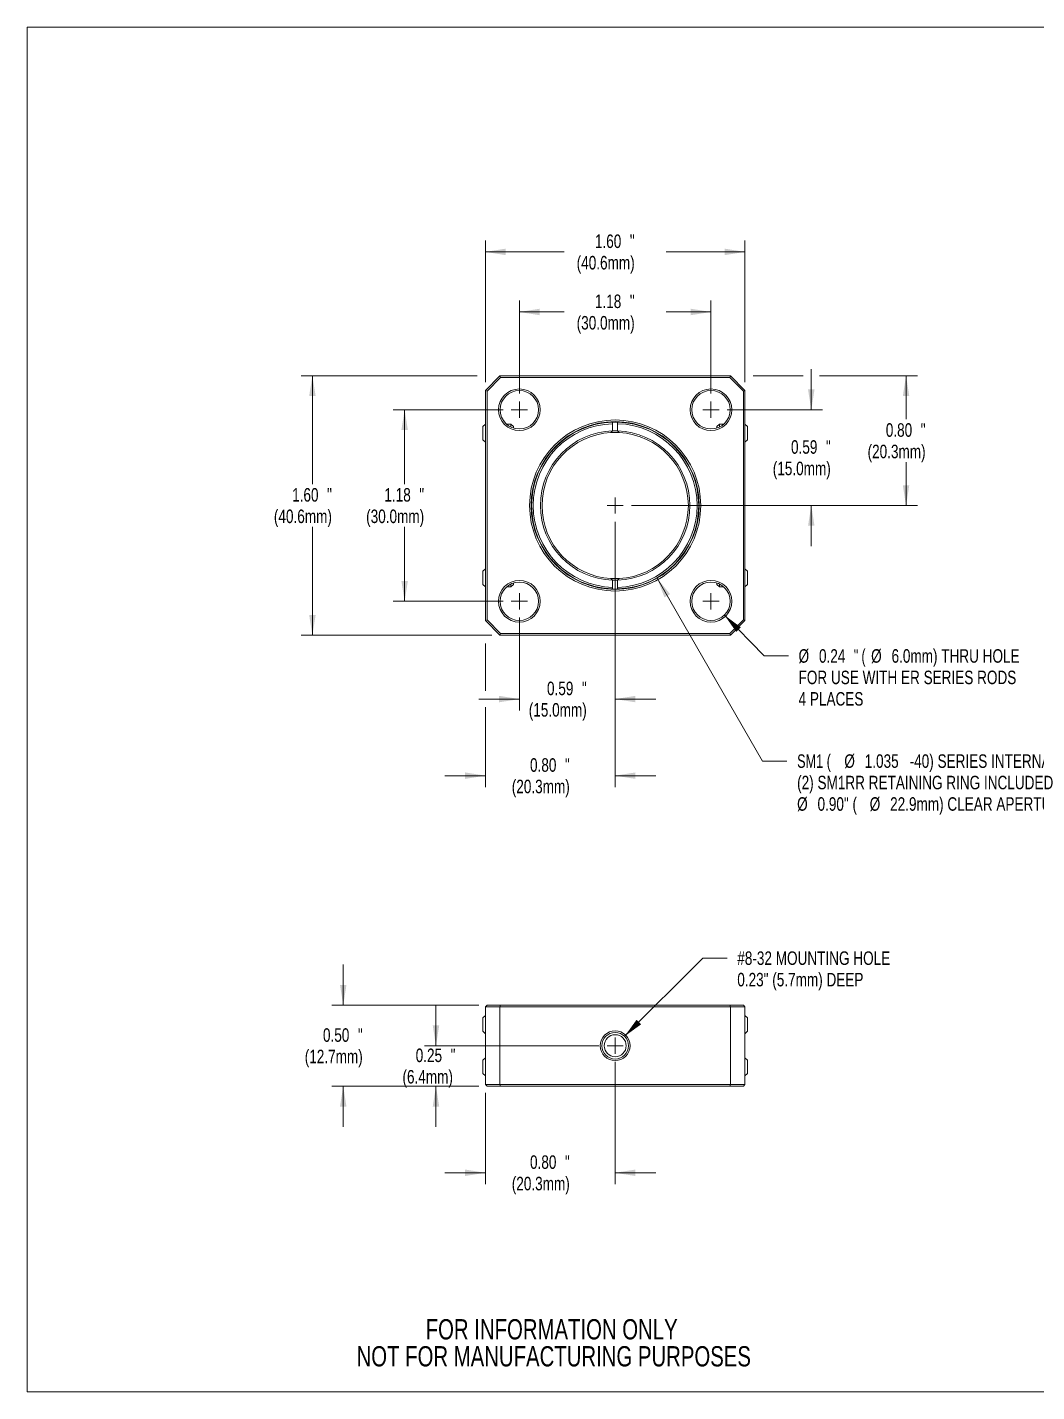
# Model space of a CAD drawing. Header units: inches. Extents: x 0.1 to 10.9, y 0 to 8.5.
# Drawn here: x 0.06 to 6.28, y 0.04 to 8.45 of the extents above; entities that cross this region are included whole.
import ezdxf

# ---------------------------------------------------------------- set-up
doc = ezdxf.new("R2010")
doc.units = ezdxf.units.IN
doc.header["$MEASUREMENT"] = 0
doc.styles.add('SLDTEXTSTYLE0', font='TXT', dxfattribs={"width": 0.75})
doc.styles.add('SLDTEXTSTYLE3', font='TXT', dxfattribs={"width": 0.7})
doc.styles.add('SLDTEXTSTYLE4', font='TXT', dxfattribs={"width": 0.666667})
doc.dimstyles.new('SLDDIMSTYLE0', dxfattribs={"dimtxt": 0.083333, "dimasz": 0.125, "dimexe": 0, "dimexo": 0.0625, "dimgap": 0.020833, "dimtad": 0, "dimtih": 1, "dimtoh": 1, "dimrnd": 1e-09, "dimzin": 4, "dimdsep": 46, "dimtxsty": 'SLDTEXTSTYLE0', "dimsah": 1, "dimcen": 0.09, "dimadec": 0, "dimazin": 1, "dimtfac": 1, "dimtofl": 0, "dimtmove": 0, "dimatfit": 3, "dimfxl": 1, "dimfrac": 2, "dimtolj": 1, "dimtzin": 12, "dimarcsym": 0})
doc.dimstyles.new('SLDDIMSTYLE1', dxfattribs={"dimtxt": 0.083333, "dimasz": 0.125, "dimexe": 0, "dimexo": 0.0625, "dimgap": 0.020833, "dimtad": 0, "dimtih": 1, "dimtoh": 1, "dimrnd": 1e-09, "dimzin": 12, "dimdsep": 46, "dimtxsty": 'SLDTEXTSTYLE0', "dimsah": 1, "dimcen": 0.09, "dimadec": 0, "dimazin": 3, "dimtfac": 1, "dimtofl": 0, "dimtmove": 0, "dimatfit": 3, "dimfxl": 1, "dimfrac": 2, "dimtolj": 1, "dimtzin": 12, "dimarcsym": 0})
doc.dimstyles.new('SLDDIMSTYLE2', dxfattribs={"dimtxt": 0.083333, "dimasz": 0.125, "dimexe": 0, "dimexo": 0.0625, "dimgap": 0.020833, "dimtad": 0, "dimtih": 1, "dimtoh": 1, "dimdec": 3, "dimrnd": 1e-09, "dimzin": 12, "dimdsep": 46, "dimtxsty": 'SLDTEXTSTYLE0', "dimsah": 1, "dimcen": 0, "dimadec": 0, "dimazin": 3, "dimtfac": 1, "dimtdec": 3, "dimtofl": 0, "dimtmove": 0, "dimatfit": 3, "dimfxl": 1, "dimfrac": 2, "dimtolj": 1, "dimtzin": 12, "dimarcsym": 0})
doc.dimstyles.new('SLDDIMSTYLE3', dxfattribs={"dimtxt": 0.083333, "dimasz": 0.125, "dimexe": 0, "dimexo": 0.0625, "dimgap": 0.020833, "dimtad": 0, "dimtih": 1, "dimtoh": 1, "dimrnd": 1e-09, "dimzin": 12, "dimdsep": 46, "dimtxsty": 'SLDTEXTSTYLE0', "dimsah": 1, "dimcen": 0, "dimadec": 0, "dimazin": 3, "dimtfac": 1, "dimtofl": 0, "dimtmove": 0, "dimatfit": 3, "dimfxl": 1, "dimfrac": 2, "dimtolj": 1, "dimtzin": 12, "dimarcsym": 0})
doc.dimstyles.new('SLDDIMSTYLE4', dxfattribs={"dimtxt": 0.083333, "dimasz": 0.125, "dimexe": 0, "dimexo": 0.0625, "dimgap": 0.020833, "dimtad": 0, "dimtih": 1, "dimtoh": 1, "dimrnd": 1e-09, "dimzin": 4, "dimdsep": 46, "dimtxsty": 'SLDTEXTSTYLE0', "dimsah": 1, "dimcen": 0.09, "dimadec": 0, "dimazin": 1, "dimtfac": 1, "dimtmove": 0, "dimatfit": 0, "dimfxl": 1, "dimfrac": 2, "dimtolj": 1, "dimtzin": 12, "dimarcsym": 0})
doc.dimstyles.new('SLDDIMSTYLE5', dxfattribs={"dimtxt": 0.083333, "dimasz": 0.125, "dimexe": 0, "dimexo": 0.0625, "dimgap": 0.020833, "dimtad": 0, "dimtih": 1, "dimtoh": 1, "dimrnd": 1e-09, "dimzin": 12, "dimdsep": 46, "dimtxsty": 'SLDTEXTSTYLE0', "dimsah": 1, "dimcen": 0.09, "dimadec": 0, "dimazin": 3, "dimtfac": 1, "dimtmove": 0, "dimatfit": 0, "dimfxl": 1, "dimfrac": 2, "dimtolj": 1, "dimtzin": 12, "dimarcsym": 0})
doc.dimstyles.new('SLDDIMSTYLE6', dxfattribs={"dimtxt": 0.083333, "dimasz": 0.125, "dimexe": 0, "dimexo": 0.0625, "dimgap": 0.020833, "dimtad": 0, "dimtih": 1, "dimtoh": 1, "dimrnd": 1e-09, "dimzin": 12, "dimdsep": 46, "dimtxsty": 'SLDTEXTSTYLE0', "dimsah": 1, "dimcen": 0, "dimadec": 0, "dimazin": 3, "dimtfac": 1, "dimtofl": 0, "dimtmove": 0, "dimatfit": 3, "dimfxl": 1, "dimfrac": 2, "dimtolj": 1, "dimtzin": 12, "dimarcsym": 0})

# ---------------------------------------------------------------- blocks, each defined once
blk = doc.blocks.new('SW_NOTE_2')
at = {"color": 0, "linetype": 'Continuous', "lineweight": 0, "char_height": 0.125, "attachment_point": 2, "style": 'SLDTEXTSTYLE0'}
for s, insert in [('FOR INFORMATION ONLY', (0.9863, 0.1611)), ('NOT FOR MANUFACTURING PURPOSES', (0.9991, -0.0055))]:
    blk.add_mtext(s, dxfattribs=dict(at, insert=insert))
blk = doc.blocks.new('*D6')
at = {"color": 7, "linetype": 'Continuous', "lineweight": 0}
for p, q in [((2.8856, 6.2611), (2.8856, 7.1353)), ((4.4856, 6.2611), (4.4856, 7.1353)), ((2.8856, 7.0653), (3.3702, 7.0653)), ((4.4856, 7.0653), (4.0009, 7.0653))]:
    blk.add_line(p, q, dxfattribs=at)
for points in [[(2.8856, 7.0653), (3.0106, 7.0453), (3.0106, 7.0853)], [(4.4856, 7.0653), (4.3606, 7.0853), (4.3606, 7.0453)]]:
    blk.add_solid(points, dxfattribs=at)
at = {"color": 7, "linetype": 'Continuous', "lineweight": 0, "attachment_point": 1, "style": 'SLDTEXTSTYLE0'}
for s, insert, char_height in [('1.60', (3.5607, 7.1727), 0.08333), ('"', (3.776, 7.1727), 0.0833), ('(40.6mm)', (3.4483, 7.0404), 0.08333)]:
    blk.add_mtext(s, dxfattribs=dict(at, insert=insert, char_height=char_height))
blk = doc.blocks.new('*D7')
at = {"color": 7, "linetype": 'Continuous', "lineweight": 0}
for p, q in [((2.8356, 6.3011), (1.7494, 6.3011)), ((1.8194, 6.3011), (1.8194, 5.6334)), ((1.8194, 4.7011), (1.8194, 5.3688)), ((2.9256, 4.7011), (1.7494, 4.7011))]:
    blk.add_line(p, q, dxfattribs=at)
for points in [[(1.8194, 6.3011), (1.7994, 6.1761), (1.8394, 6.1761)], [(1.8194, 4.7011), (1.8394, 4.8261), (1.7994, 4.8261)]]:
    blk.add_solid(points, dxfattribs=at)
at = {"color": 7, "linetype": 'Continuous', "lineweight": 0, "attachment_point": 1, "style": 'SLDTEXTSTYLE0'}
for s, insert, char_height in [('1.60', (1.6945, 5.6085), 0.08333), ('"', (1.9099, 5.6085), 0.0833), ('(40.6mm)', (1.5821, 5.4762), 0.08333)]:
    blk.add_mtext(s, dxfattribs=dict(at, insert=insert, char_height=char_height))
blk = doc.blocks.new('*D8')
at = {"color": 7, "linetype": 'Continuous', "lineweight": 0}
for p, q in [((2.995, 6.0917), (2.3179, 6.0917)), ((2.3879, 6.0917), (2.3879, 5.6334)), ((2.3879, 4.9106), (2.3879, 5.3688)), ((2.995, 4.9106), (2.3179, 4.9106))]:
    blk.add_line(p, q, dxfattribs=at)
for points in [[(2.3879, 6.0917), (2.3679, 5.9667), (2.4079, 5.9667)], [(2.3879, 4.9106), (2.4079, 5.0356), (2.3679, 5.0356)]]:
    blk.add_solid(points, dxfattribs=at)
at = {"color": 7, "linetype": 'Continuous', "lineweight": 0, "attachment_point": 1, "style": 'SLDTEXTSTYLE0'}
for s, insert, char_height in [('1.18', (2.2631, 5.6085), 0.08333), ('"', (2.4784, 5.6085), 0.0833), ('(30.0mm)', (2.1507, 5.4762), 0.08333)]:
    blk.add_mtext(s, dxfattribs=dict(at, insert=insert, char_height=char_height))
blk = doc.blocks.new('*D9')
at = {"color": 7, "linetype": 'Continuous', "lineweight": 0}
for p, q in [((3.095, 6.1917), (3.095, 6.7648)), ((4.2761, 6.1917), (4.2761, 6.7648)), ((3.095, 6.6948), (3.3702, 6.6948)), ((4.2761, 6.6948), (4.0009, 6.6948))]:
    blk.add_line(p, q, dxfattribs=at)
for points in [[(3.095, 6.6948), (3.22, 6.6748), (3.22, 6.7148)], [(4.2761, 6.6948), (4.1511, 6.7148), (4.1511, 6.6748)]]:
    blk.add_solid(points, dxfattribs=at)
at = {"color": 7, "linetype": 'Continuous', "lineweight": 0, "attachment_point": 1, "style": 'SLDTEXTSTYLE0'}
for s, insert, char_height in [('1.18', (3.5607, 6.8022), 0.08333), ('"', (3.776, 6.8022), 0.0833), ('(30.0mm)', (3.4483, 6.6699), 0.08333)]:
    blk.add_mtext(s, dxfattribs=dict(at, insert=insert, char_height=char_height))
blk = doc.blocks.new('*D10')
at = {"color": 7, "linetype": 'Continuous', "lineweight": 0}
for p, q in [((3.9441, 5.0529), (4.5946, 3.9253)), ((4.5946, 3.9253), (4.7446, 3.9253))]:
    blk.add_line(p, q, dxfattribs=at)
blk.add_solid([(3.9441, 5.0529), (3.9893, 4.9346), (4.0239, 4.9546)], dxfattribs=at)
at = {"color": 7, "linetype": 'Continuous', "lineweight": 0, "attachment_point": 1}
for s, insert, char_height, style in [('SM1 (', (4.8071, 3.9666), 0.08333, 'SLDTEXTSTYLE3'), ('%%c', (5.098, 3.9666), 0.08333, 'SLDTEXTSTYLE0'), ('1.035', (5.2238, 3.9666), 0.08333, 'SLDTEXTSTYLE0'), ('-40) SERIES INTERNAL THREAD THRU', (5.5007, 3.9666), 0.083333, 'SLDTEXTSTYLE0'), ('(2) SM1RR RETAINING RING INCLUDED', (4.8071, 3.8343), 0.083333, 'SLDTEXTSTYLE0'), ('%%c', (4.8071, 3.702), 0.08333, 'SLDTEXTSTYLE0'), ('0.90" (', (4.9329, 3.702), 0.08333, 'SLDTEXTSTYLE0'), ('%%c', (5.2545, 3.702), 0.08333, 'SLDTEXTSTYLE0'), ('22.9mm) CLEAR APERTURE', (5.3803, 3.702), 0.083333, 'SLDTEXTSTYLE0')]:
    blk.add_mtext(s, dxfattribs=dict(at, insert=insert, char_height=char_height, style=style))
blk = doc.blocks.new('*D11')
at = {"color": 7, "linetype": 'Continuous', "lineweight": 0}
for p, q in [((4.3587, 4.8256), (4.6035, 4.5738)), ((4.6035, 4.5738), (4.7535, 4.5738))]:
    blk.add_line(p, q, dxfattribs=at)
blk.add_solid([(4.3587, 4.8256), (4.4315, 4.722), (4.4602, 4.7499)], dxfattribs=at)
at = {"color": 7, "linetype": 'Continuous', "lineweight": 0, "attachment_point": 1}
for s, insert, char_height, style in [('%%c', (4.816, 4.615), 0.08333, 'SLDTEXTSTYLE0'), ('0.24', (4.9418, 4.615), 0.08333, 'SLDTEXTSTYLE0'), ('" (', (5.1571, 4.615), 0.08333, 'SLDTEXTSTYLE4'), ('%%c', (5.2633, 4.615), 0.08333, 'SLDTEXTSTYLE0'), ('6.0mm) THRU HOLE', (5.3891, 4.615), 0.083333, 'SLDTEXTSTYLE0'), ('FOR USE WITH ER SERIES RODS', (4.816, 4.4827), 0.083333, 'SLDTEXTSTYLE0'), ('4 PLACES', (4.816, 4.3504), 0.08333, 'SLDTEXTSTYLE0')]:
    blk.add_mtext(s, dxfattribs=dict(at, insert=insert, char_height=char_height, style=style))
blk = doc.blocks.new('*D12')
at = {"color": 7, "linetype": 'Continuous', "lineweight": 0}
for p, q in [((3.6856, 5.4011), (3.6856, 3.765)), ((2.8856, 4.6511), (2.8856, 4.3574)), ((2.8856, 4.2574), (2.8856, 3.765)), ((2.8856, 3.835), (2.6356, 3.835)), ((3.6856, 3.835), (3.9356, 3.835))]:
    blk.add_line(p, q, dxfattribs=at)
for points in [[(2.8856, 3.835), (2.7606, 3.855), (2.7606, 3.815)], [(3.6856, 3.835), (3.8106, 3.815), (3.8106, 3.855)]]:
    blk.add_solid(points, dxfattribs=at)
at = {"color": 7, "linetype": 'Continuous', "lineweight": 0, "attachment_point": 1, "style": 'SLDTEXTSTYLE0'}
for s, insert, char_height in [('0.80', (3.1607, 3.9424), 0.08333), ('"', (3.376, 3.9424), 0.0833), ('(20.3mm)', (3.0483, 3.8101), 0.08333)]:
    blk.add_mtext(s, dxfattribs=dict(at, insert=insert, char_height=char_height))
blk = doc.blocks.new('*D13')
at = {"color": 7, "linetype": 'Continuous', "lineweight": 0}
for p, q in [((4.5356, 6.3011), (4.8443, 6.3011)), ((4.9443, 6.3011), (5.5485, 6.3011)), ((5.4785, 6.3011), (5.4785, 6.0334)), ((5.4785, 5.5011), (5.4785, 5.7688)), ((3.7856, 5.5011), (5.5485, 5.5011))]:
    blk.add_line(p, q, dxfattribs=at)
for points in [[(5.4785, 6.3011), (5.4585, 6.1761), (5.4985, 6.1761)], [(5.4785, 5.5011), (5.4985, 5.6261), (5.4585, 5.6261)]]:
    blk.add_solid(points, dxfattribs=at)
at = {"color": 7, "linetype": 'Continuous', "lineweight": 0, "attachment_point": 1, "style": 'SLDTEXTSTYLE0'}
for s, insert, char_height in [('0.80', (5.3537, 6.0085), 0.08333), ('"', (5.569, 6.0085), 0.0833), ('(20.3mm)', (5.2413, 5.8762), 0.08333)]:
    blk.add_mtext(s, dxfattribs=dict(at, insert=insert, char_height=char_height))
blk = doc.blocks.new('*D14')
at = {"color": 7, "linetype": 'Continuous', "lineweight": 0}
for p, q in [((3.6856, 5.4011), (3.6856, 4.2374)), ((3.095, 4.8106), (3.095, 4.2374)), ((3.095, 4.3074), (2.845, 4.3074)), ((3.6856, 4.3074), (3.9356, 4.3074))]:
    blk.add_line(p, q, dxfattribs=at)
for points in [[(3.095, 4.3074), (2.97, 4.3274), (2.97, 4.2874)], [(3.6856, 4.3074), (3.8106, 4.2874), (3.8106, 4.3274)]]:
    blk.add_solid(points, dxfattribs=at)
at = {"color": 7, "linetype": 'Continuous', "lineweight": 0, "attachment_point": 1, "style": 'SLDTEXTSTYLE0'}
for s, insert, char_height in [('0.59', (3.2654, 4.4148), 0.08333), ('"', (3.4808, 4.4148), 0.0833), ('(15.0mm)', (3.153, 4.2825), 0.08333)]:
    blk.add_mtext(s, dxfattribs=dict(at, insert=insert, char_height=char_height))
blk = doc.blocks.new('*D15')
at = {"color": 7, "linetype": 'Continuous', "lineweight": 0}
for p, q in [((4.8943, 6.0917), (4.8943, 6.3417)), ((4.3761, 6.0917), (4.9643, 6.0917)), ((3.7856, 5.5011), (4.9643, 5.5011)), ((4.8943, 5.5011), (4.8943, 5.2511))]:
    blk.add_line(p, q, dxfattribs=at)
for points in [[(4.8943, 6.0917), (4.9143, 6.2167), (4.8743, 6.2167)], [(4.8943, 5.5011), (4.8743, 5.3761), (4.9143, 5.3761)]]:
    blk.add_solid(points, dxfattribs=at)
at = {"color": 7, "linetype": 'Continuous', "lineweight": 0, "attachment_point": 1, "style": 'SLDTEXTSTYLE0'}
for s, insert, char_height in [('0.59', (4.7694, 5.9038), 0.08333), ('"', (4.9847, 5.9038), 0.0833), ('(15.0mm)', (4.657, 5.7715), 0.08333)]:
    blk.add_mtext(s, dxfattribs=dict(at, insert=insert, char_height=char_height))
blk = doc.blocks.new('SW_CENTERMARKSYMBOL_0')
at = {"color": 0, "linetype": 'Continuous', "lineweight": 0}
for q in [(-0.05, 0), (0, 0.05), (0, -0.05), (0.05, 0)]:
    blk.add_line((0, 0), q, dxfattribs=at)
blk = doc.blocks.new('SW_CENTERMARKSYMBOL_1')
at = {"color": 0, "linetype": 'Continuous', "lineweight": 0}
for q in [(-0.05, 0), (0, 0.05), (0, -0.05), (0.05, 0)]:
    blk.add_line((0, 0), q, dxfattribs=at)
blk = doc.blocks.new('SW_CENTERMARKSYMBOL_2')
at = {"color": 0, "linetype": 'Continuous', "lineweight": 0}
for q in [(-0.05, 0), (0, 0.05), (0, -0.05), (0.05, 0)]:
    blk.add_line((0, 0), q, dxfattribs=at)
blk = doc.blocks.new('SW_CENTERMARKSYMBOL_3')
at = {"color": 0, "linetype": 'Continuous', "lineweight": 0}
for q in [(-0.05, 0), (0, 0.05), (0, -0.05), (0.05, 0)]:
    blk.add_line((0, 0), q, dxfattribs=at)
blk = doc.blocks.new('SW_CENTERMARKSYMBOL_4')
at = {"color": 0, "linetype": 'Continuous', "lineweight": 0}
for q in [(-0.05, 0), (0, 0.05), (0, -0.05), (0.05, 0)]:
    blk.add_line((0, 0), q, dxfattribs=at)
blk = doc.blocks.new('*D21')
at = {"color": 7, "linetype": 'Continuous', "lineweight": 0}
for p, q in [((2.0094, 2.4195), (2.0094, 2.6695)), ((2.8456, 2.4195), (1.9394, 2.4195)), ((2.8456, 1.9195), (1.9394, 1.9195)), ((2.0094, 1.9195), (2.0094, 1.6695))]:
    blk.add_line(p, q, dxfattribs=at)
for points in [[(2.0094, 2.4195), (2.0294, 2.5445), (1.9894, 2.5445)], [(2.0094, 1.9195), (1.9894, 1.7945), (2.0294, 1.7945)]]:
    blk.add_solid(points, dxfattribs=at)
at = {"color": 7, "linetype": 'Continuous', "lineweight": 0, "attachment_point": 1, "style": 'SLDTEXTSTYLE0'}
for s, insert, char_height in [('0.50', (1.8845, 2.2769), 0.08333), ('"', (2.0999, 2.2769), 0.0833), ('(12.7mm)', (1.7722, 2.1446), 0.08333)]:
    blk.add_mtext(s, dxfattribs=dict(at, insert=insert, char_height=char_height))
blk = doc.blocks.new('*D22')
at = {"color": 7, "linetype": 'Continuous', "lineweight": 0}
for p, q in [((2.5811, 2.1695), (2.5811, 2.4195)), ((3.5856, 2.1695), (2.5111, 2.1695)), ((2.8456, 1.9195), (2.5111, 1.9195)), ((2.5811, 1.9195), (2.5811, 1.6695))]:
    blk.add_line(p, q, dxfattribs=at)
for points in [[(2.5811, 2.1695), (2.6011, 2.2945), (2.5611, 2.2945)], [(2.5811, 1.9195), (2.5611, 1.7945), (2.6011, 1.7945)]]:
    blk.add_solid(points, dxfattribs=at)
at = {"color": 7, "linetype": 'Continuous', "lineweight": 0, "attachment_point": 1, "style": 'SLDTEXTSTYLE0'}
for s, insert, char_height in [('0.25', (2.4562, 2.1519), 0.08333), ('"', (2.6716, 2.1519), 0.0833), ('(6.4mm)', (2.3746, 2.0196), 0.08333)]:
    blk.add_mtext(s, dxfattribs=dict(at, insert=insert, char_height=char_height))
blk = doc.blocks.new('*D23')
at = {"color": 7, "linetype": 'Continuous', "lineweight": 0}
for p, q in [((3.6856, 2.0695), (3.6856, 1.3158)), ((2.8856, 1.8795), (2.8856, 1.3158)), ((2.8856, 1.3858), (2.6356, 1.3858)), ((3.6856, 1.3858), (3.9356, 1.3858))]:
    blk.add_line(p, q, dxfattribs=at)
for points in [[(2.8856, 1.3858), (2.7606, 1.4058), (2.7606, 1.3658)], [(3.6856, 1.3858), (3.8106, 1.3658), (3.8106, 1.4058)]]:
    blk.add_solid(points, dxfattribs=at)
at = {"color": 7, "linetype": 'Continuous', "lineweight": 0, "attachment_point": 1, "style": 'SLDTEXTSTYLE0'}
for s, insert, char_height in [('0.80', (3.1607, 1.4933), 0.08333), ('"', (3.376, 1.4933), 0.0833), ('(20.3mm)', (3.0483, 1.3609), 0.08333)]:
    blk.add_mtext(s, dxfattribs=dict(at, insert=insert, char_height=char_height))
blk = doc.blocks.new('*D24')
at = {"color": 7, "linetype": 'Continuous', "lineweight": 0}
for p, q in [((3.7435, 2.2275), (4.2258, 2.7099)), ((4.2258, 2.7099), (4.3758, 2.7099))]:
    blk.add_line(p, q, dxfattribs=at)
blk.add_solid([(3.7435, 2.2275), (3.8461, 2.3018), (3.8178, 2.33)], dxfattribs=at)
at = {"color": 7, "linetype": 'Continuous', "lineweight": 0, "char_height": 0.083333, "attachment_point": 1, "style": 'SLDTEXTSTYLE0'}
for s, insert in [('#8-32 MOUNTING HOLE', (4.4383, 2.7512)), ('0.23" (5.7mm) DEEP', (4.4383, 2.6188))]:
    blk.add_mtext(s, dxfattribs=dict(at, insert=insert))
blk = doc.blocks.new('SW_CENTERMARKSYMBOL_5')
at = {"color": 0, "linetype": 'Continuous', "lineweight": 0}
for q in [(-0.05, 0), (0, 0.05), (0, -0.05), (0.05, 0)]:
    blk.add_line((0, 0), q, dxfattribs=at)

msp = doc.modelspace()

# ---------------------------------------------------------------- linework, layer by layer
at = {"color": 7, "linetype": 'Continuous', "lineweight": 0}
for p, q in [((0.0622, 8.4506), (10.9445, 8.4506)), ((0.0622, 8.4506), (0.0622, 0.0356)), ((2.8856, 6.2111), (2.9756, 6.3011)), ((2.9797, 6.2911), (2.8956, 6.207)), ((2.9756, 6.3011), (4.3956, 6.3011)), ((2.9756, 6.3011), (2.9797, 6.2911)), ((4.3914, 6.2911), (2.9797, 6.2911)), ((4.3956, 6.3011), (4.3914, 6.2911)), ((4.4756, 6.207), (4.3914, 6.2911)), ((4.3956, 6.3011), (4.4856, 6.2111)), ((2.8856, 4.7911), (2.8856, 6.2111)), ((2.8856, 6.2111), (2.8956, 6.207)), ((2.8956, 6.207), (2.8956, 4.7953)), ((4.4756, 6.207), (4.4856, 6.2111)), ((4.4756, 4.7953), (4.4756, 6.207)), ((4.4856, 6.2111), (4.4856, 4.7911)), ((2.8856, 6.0031), (2.8706, 5.9881)), ((2.8706, 5.9061), (2.8706, 5.9881)), ((3.0431, 6.0031), (3.0163, 6.0031)), ((3.0581, 5.9881), (3.0431, 6.0031)), ((3.0431, 5.9852), (3.0431, 6.0031)), ((3.0581, 5.9881), (3.0581, 5.9791)), ((3.6696, 6.0159), (3.6696, 6.0059)), ((3.6696, 5.9618), (3.6696, 6.0059)), ((3.7006, 6.0059), (3.7006, 6.0159)), ((3.7006, 6.0059), (3.7006, 5.9619)), ((4.3281, 6.0031), (4.3131, 5.9881)), ((4.3131, 5.9791), (4.3131, 5.9881)), ((4.3549, 6.0031), (4.3281, 6.0031)), ((4.3281, 6.0031), (4.3281, 5.9852)), ((4.5006, 5.9881), (4.4856, 6.0031)), ((4.5006, 5.9881), (4.5006, 5.9061)), ((2.8706, 5.9061), (2.8856, 5.8911)), ((3.6696, 5.9618), (3.6594, 5.9514)), ((3.6696, 5.9618), (3.6696, 5.9618)), ((3.7107, 5.9514), (3.7006, 5.9619)), ((3.7006, 5.9619), (3.7006, 5.9619)), ((4.4856, 5.8911), (4.5006, 5.9061)), ((2.8856, 5.1111), (2.8706, 5.0961)), ((2.8706, 5.0141), (2.8706, 5.0961)), ((3.6696, 5.0404), (3.6594, 5.0509)), ((3.7107, 5.0508), (3.7006, 5.0404)), ((4.5006, 5.0961), (4.4856, 5.1111)), ((4.5006, 5.0961), (4.5006, 5.0141)), ((2.8706, 5.0141), (2.8856, 4.9991)), ((3.0163, 4.9991), (3.0431, 4.9991)), ((3.0431, 4.9991), (3.0431, 5.0171)), ((3.0431, 4.9991), (3.0581, 5.0141)), ((3.0581, 5.0232), (3.0581, 5.0141)), ((3.6696, 5.0404), (3.6696, 5.0404)), ((3.6696, 5.0404), (3.6696, 4.9964)), ((3.6696, 4.9964), (3.6696, 4.9864)), ((3.7006, 5.0404), (3.7006, 5.0404)), ((3.7006, 5.0404), (3.7006, 4.9963)), ((3.7006, 4.9863), (3.7006, 4.9963)), ((4.3131, 5.0141), (4.3131, 5.0232)), ((4.3131, 5.0141), (4.3281, 4.9991)), ((4.3281, 5.0171), (4.3281, 4.9991)), ((4.3281, 4.9991), (4.3549, 4.9991)), ((4.4856, 4.9991), (4.5006, 5.0141)), ((2.8856, 4.7911), (2.8956, 4.7953)), ((2.9756, 4.7011), (2.8856, 4.7911)), ((2.8956, 4.7953), (2.9797, 4.7111)), ((4.3914, 4.7111), (4.4756, 4.7953)), ((4.4856, 4.7911), (4.3956, 4.7011)), ((4.4756, 4.7953), (4.4856, 4.7911)), ((2.9797, 4.7111), (2.9756, 4.7011)), ((4.3956, 4.7011), (2.9756, 4.7011)), ((2.9797, 4.7111), (4.3914, 4.7111)), ((4.3914, 4.7111), (4.3956, 4.7011)), ((2.8856, 2.4095), (2.8956, 2.4195)), ((2.9756, 2.4095), (2.8856, 2.4095)), ((2.8856, 2.4095), (2.8856, 1.9295)), ((2.8956, 2.4195), (2.9797, 2.4195)), ((2.9797, 2.4195), (2.9756, 2.4095)), ((2.9756, 2.4095), (2.9756, 1.9295)), ((4.3956, 2.4095), (2.9756, 2.4095)), ((2.9797, 2.4195), (4.3914, 2.4195)), ((4.3914, 2.4195), (4.4756, 2.4195)), ((4.3914, 2.4195), (4.3956, 2.4095)), ((4.3956, 2.4095), (4.3956, 1.9295)), ((4.4856, 2.4095), (4.3956, 2.4095)), ((4.4756, 2.4195), (4.4856, 2.4095)), ((4.4856, 2.4095), (4.4856, 1.9295)), ((2.8856, 2.3555), (2.8706, 2.3405)), ((2.8706, 2.2585), (2.8706, 2.3405)), ((4.5006, 2.3405), (4.4856, 2.3555)), ((4.5006, 2.3405), (4.5006, 2.2585)), ((2.8706, 2.2585), (2.8856, 2.2435)), ((4.4856, 2.2435), (4.5006, 2.2585)), ((2.8856, 2.0955), (2.8706, 2.0805)), ((2.8706, 1.9985), (2.8706, 2.0805)), ((4.4856, 2.0991), (4.4856, 2.0991)), ((4.5006, 2.0805), (4.4856, 2.0955)), ((4.5006, 2.0805), (4.5006, 1.9985)), ((2.8706, 1.9985), (2.8856, 1.9835)), ((4.4856, 1.9835), (4.5006, 1.9985)), ((2.8856, 1.9295), (2.9756, 1.9295)), ((2.8856, 1.9295), (2.8956, 1.9195)), ((2.9797, 1.9195), (2.8956, 1.9195)), ((2.9756, 1.9295), (4.3956, 1.9295)), ((2.9756, 1.9295), (2.9797, 1.9195)), ((4.3914, 1.9195), (2.9797, 1.9195)), ((4.3956, 1.9295), (4.3914, 1.9195)), ((4.4756, 1.9195), (4.3914, 1.9195)), ((4.3956, 1.9295), (4.4856, 1.9295)), ((4.4756, 1.9195), (4.4856, 1.9295)), ((10.9445, 0.0356), (0.0622, 0.0356))]:
    msp.add_line(p, q, dxfattribs=at)
for centre, radius in [((3.095, 6.0917), 0.1285), ((3.095, 6.0917), 0.1185), ((4.2761, 6.0917), 0.1285), ((4.2761, 6.0917), 0.1185), ((3.6856, 5.5011), 0.5275), ((3.6856, 5.5011), 0.5175), ((3.095, 4.9106), 0.1285), ((3.095, 4.9106), 0.1185), ((4.2761, 4.9106), 0.1285), ((4.2761, 4.9106), 0.1185), ((3.6856, 2.1695), 0.092), ((3.6856, 2.1695), 0.082), ((3.6856, 2.1695), 0.068)]:
    msp.add_circle(centre, radius, dxfattribs=at)
for radius, start, end in [(0.515, 91.78035, 268.21965), (0.505, 91.81562, 268.18438), (0.515, 88.33095, 91.78035), (0.515, 271.66905, 88.33095), (0.505, 271.70211, 88.29789), (0.461, 91.98897, 268.01103), (0.451, 93.31856, 266.68144), (0.451, 86.80859, 93.31856), (0.461, 88.13538, 91.98897), (0.461, 271.86462, 88.13538), (0.451, 273.19141, 86.80859), (0.451, 266.68144, 273.19141), (0.461, 268.01103, 271.86462), (0.515, 268.21965, 271.66905)]:
    msp.add_arc((3.6856, 5.5011), radius, start, end, dxfattribs=at)

# ---------------------------------------------------------------- block references
for name, p in [('SW_CENTERMARKSYMBOL_2', (3.095, 6.0917)), ('SW_CENTERMARKSYMBOL_3', (4.2761, 6.0917)), ('SW_CENTERMARKSYMBOL_4', (3.6856, 5.5011)), ('SW_CENTERMARKSYMBOL_1', (3.095, 4.9106)), ('SW_CENTERMARKSYMBOL_0', (4.2761, 4.9106)), ('SW_CENTERMARKSYMBOL_5', (3.6856, 2.1695)), ('SW_NOTE_2', (2.3079, 0.322))]:
    msp.add_blockref(name, p, dxfattribs=at)

# ---------------------------------------------------------------- dimensions: what is measured, and where the dimension line sits
for base, p1, p2, text, dimstyle, picture, middle in [((4.4856, 7.0653), (2.8856, 6.2111), (4.4856, 6.2111), '<>"\\P(40.6mm)', 'SLDDIMSTYLE0', '*D6', (3.6856, 7.0653)), ((4.2761, 6.6948), (3.095, 6.1417), (4.2761, 6.1417), '<>"\\P(30.0mm)', 'SLDDIMSTYLE1', '*D9', (3.6856, 6.6948)), ((2.8856, 3.835), (3.6856, 5.4511), (2.8856, 4.7911), '<>"\\P(20.3mm)', 'SLDDIMSTYLE4', '*D12', (3.2856, 3.835)), ((3.095, 4.3074), (3.6856, 5.4511), (3.095, 4.8606), '<>"\\P(15.0mm)', 'SLDDIMSTYLE5', '*D14', (3.3903, 4.3074)), ((3.6856, 1.3858), (2.8856, 1.9295), (3.6856, 2.1195), '<>"\\P(20.3mm)', 'SLDDIMSTYLE4', '*D23', (3.2856, 1.3858))]:
    dim = msp.add_linear_dim(base=base, p1=p1, p2=p2, text=text, dimstyle=dimstyle, dxfattribs=at)
    dim.commit()
    dim.dimension.update_dxf_attribs({"geometry": picture, "text_midpoint": middle, "dimtype": 160})
for base, p1, p2, text, dimstyle, picture, middle in [((4.8943, 6.0917), (3.7356, 5.5011), (4.3261, 6.0917), '<>"\\P(15.0mm)', 'SLDDIMSTYLE5', '*D15', (4.8943, 5.7964)), ((1.8194, 4.7011), (2.9756, 6.3011), (2.9756, 4.7011), '<>"\\P(40.6mm)', 'SLDDIMSTYLE0', '*D7', (1.8194, 5.5011)), ((5.4785, 5.5011), (4.3956, 6.3011), (3.7356, 5.5011), '<>"\\P(20.3mm)', 'SLDDIMSTYLE0', '*D13', (5.4785, 5.9011)), ((2.3879, 4.9106), (3.045, 6.0917), (3.045, 4.9106), '<>"\\P(30.0mm)', 'SLDDIMSTYLE1', '*D8', (2.3879, 5.5011)), ((2.0094, 1.9195), (2.8956, 2.4195), (2.8956, 1.9195), '<>"\\P(12.7mm)', 'SLDDIMSTYLE4', '*D21', (2.0094, 2.1695)), ((2.5811, 2.1695), (2.8956, 1.9195), (3.6356, 2.1695), '<>"\\P(6.4mm)', 'SLDDIMSTYLE5', '*D22', (2.5811, 2.0445))]:
    dim = msp.add_linear_dim(base=base, p1=p1, p2=p2, angle=90, text=text, dimstyle=dimstyle, dxfattribs=at)
    dim.commit()
    dim.dimension.update_dxf_attribs({"geometry": picture, "text_midpoint": middle, "dimtype": 160})
for p1, p2, text, dimstyle, picture, middle in [((3.427, 5.9494), (3.9441, 5.0529), 'SM1 (<>-40) SERIES INTERNAL THREAD THRU\\P(2) SM1RR RETAINING RING INCLUDED\\P%%c0.90" (%%c22.9mm) CLEAR APERTURE', 'SLDDIMSTYLE2', '*D10', (6.0653, 3.9253)), ((4.1935, 4.9955), (4.3587, 4.8256), '<>" (%%c6.0mm) THRU HOLE\\PFOR USE WITH ER SERIES RODS\\P4 PLACES', 'SLDDIMSTYLE3', '*D11', (5.6083, 4.5738))]:
    dim = msp.add_diameter_dim_2p(p1=p1, p2=p2, text=text, dimstyle=dimstyle, dxfattribs=at)
    dim.commit()
    dim.dimension.update_dxf_attribs({"geometry": picture, "text_midpoint": middle, "dimtype": 163})
dim = msp.add_diameter_dim_2p(p1=(3.6276, 2.1115), p2=(3.7435, 2.2275), text='#8-32 MOUNTING HOLE\\P0.23" (5.7mm) DEEP', dimstyle='SLDDIMSTYLE6', override={"dimpost": '<>'}, dxfattribs=at)
dim.commit()
dim.dimension.update_dxf_attribs({"geometry": '*D24', "text_midpoint": (5.0643, 2.7099), "dimtype": 163})

doc.saveas('drawing.dxf')
